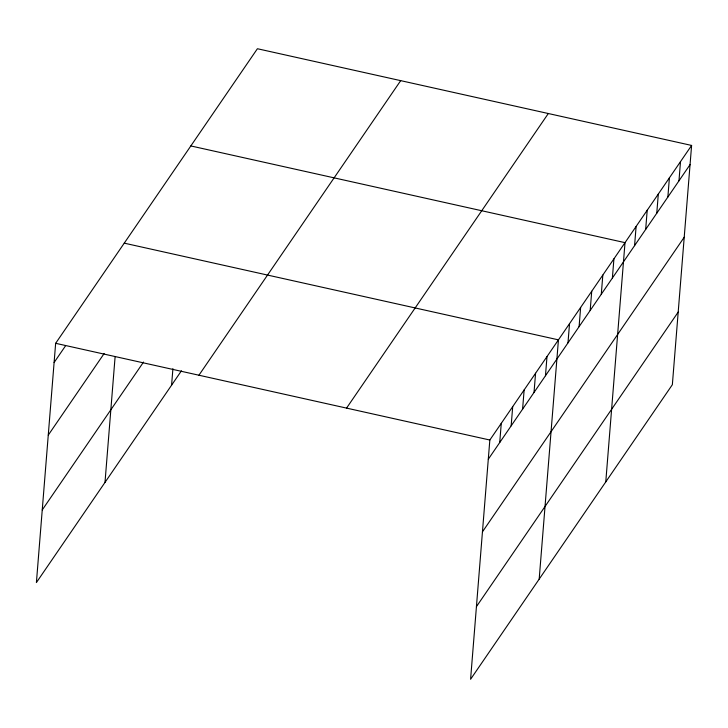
<?xml version="1.0" encoding="UTF-8"?>
<svg xmlns="http://www.w3.org/2000/svg" width="728" height="728" viewBox="0 0 728 728"><rect width="100%" height="100%" fill="white"/><g stroke="black" fill="none" stroke-linecap="round" stroke-linejoin="round"><path stroke-width="1.09" d="M691.6 145.436L489.835 440.021L470.588 679.27L672.354 384.693L691.6 145.436L257.412 48.73L55.647 343.307L36.4 582.564L181.445 370.789M104.996 482.409L115.124 356.511M171.581 385.194L172.909 368.686M499.726 442.524L501.274 423.323M511.156 425.834L512.703 406.634M522.595 409.145L524.142 389.935M534.024 392.447L535.571 373.246M545.463 375.757L547.001 356.556M539.184 579.115L558.44 339.858L124.251 243.152M567.986 342.861L569.533 323.66M579.088 326.663L580.635 307.453M590.18 310.456L591.727 291.255M601.283 294.258L602.83 275.057M612.375 278.05L613.922 258.849M605.769 481.9L625.015 242.651L190.827 145.937M634.57 245.654L636.117 226.444M645.663 229.447L647.21 210.246M656.765 213.249L658.312 194.039M667.858 197.042L669.405 177.841M678.96 180.844L680.507 161.643M54.109 362.508L65.538 345.818M48.266 435.126L104.159 353.517M42.242 509.946L143.516 362.08M198.935 375.22L400.691 80.644M346.555 408.108L548.32 113.523M488.297 459.222L690.053 164.637M482.455 531.84L684.211 237.255M476.43 606.652L678.196 312.075M55.647 343.307L489.835 440.021"/></g></svg>
